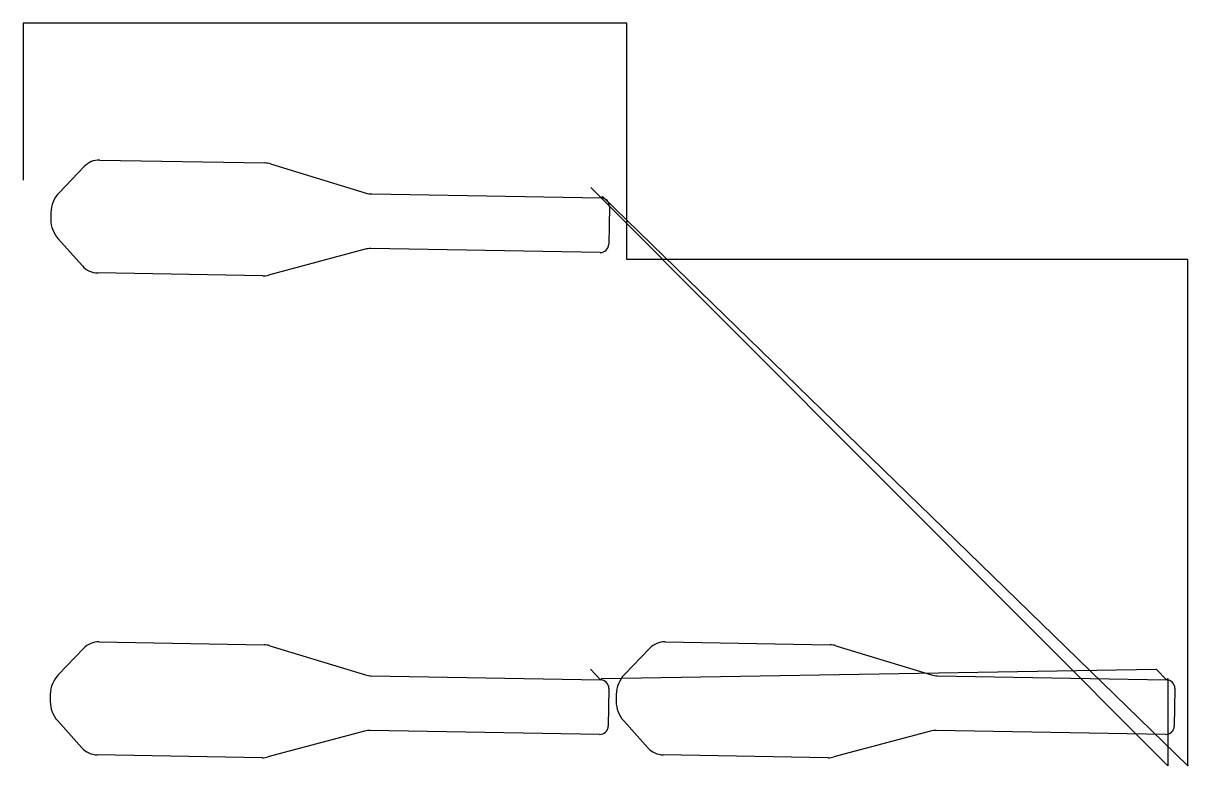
# Model space of a CAD drawing. Header units: metres. Extents: x 375 to 3168, y 0 to 1781.
import ezdxf

# ---------------------------------------------------------------- set-up
doc = ezdxf.new("R2010")
doc.units = ezdxf.units.M

msp = doc.modelspace()

# ---------------------------------------------------------------- linework, layer by layer
at = {"layer": 'TOOL_0'}
for p, q in [((1822.77, 1781.358), (375.413, 1781.358)), ((375.413, 1781.358), (375.413, 1405.98)), ((1822.77, 1214.197), (1822.77, 1781.358)), ((558.751, 1453.196), (954.318, 1446.291)), ((461.196, 1374.855), (521.421, 1437.657)), ((968.201, 1444.092), (1197.621, 1373.951)), ((375.413, 1405.98), (375.413, 1404.98)), ((1211.229, 1371.796), (1760.899, 1362.201)), ((3120.398, 0.004), (1736.588, 1387.376)), ((1736.588, 1387.376), (1760.901, 1362.199)), ((1760.899, 1362.201), (1764.496, 1365.674)), ((1764.496, 1365.674), (3167.747, 0.005)), ((1781.04, 1341.344), (1779.469, 1251.358)), ((517.257, 1199.069), (459.26, 1263.935)), ((1195.269, 1239.135), (963.541, 1177.044)), ((1758.614, 1231.219), (1208.944, 1240.814)), ((3167.747, 1214.197), (1822.77, 1214.197)), ((3167.747, 1.005), (3167.747, 1214.197)), ((949.589, 1175.331), (554.022, 1182.236)), ((459.82, 218.763), (520.045, 281.565)), ((557.375, 297.104), (952.942, 290.199)), ((966.825, 288), (1196.245, 217.859)), ((1817.098, 218.765), (1877.323, 281.567)), ((1914.653, 297.106), (2310.22, 290.201)), ((2324.103, 288.002), (2553.523, 217.861)), ((1735.211, 231.284), (1759.525, 206.107)), ((1763.12, 209.582), (3092.49, 231.286)), ((3092.49, 231.286), (3116.803, 206.109)), ((1209.853, 215.704), (1759.523, 206.109)), ((1759.523, 206.109), (1763.12, 209.582)), ((2567.131, 215.706), (3116.801, 206.111)), ((3116.801, 206.111), (3120.398, 209.584)), ((3120.398, 209.584), (3120.398, 0.004)), ((1779.664, 185.252), (1778.093, 95.266)), ((3136.942, 185.254), (3135.371, 95.268)), ((515.881, 42.977), (457.884, 107.843)), ((1757.238, 75.127), (1207.568, 84.722)), ((1873.159, 42.979), (1815.162, 107.845)), ((3114.516, 75.129), (2564.846, 84.724)), ((1193.893, 83.043), (962.165, 20.952)), ((2551.171, 83.045), (2319.443, 20.954)), ((948.213, 19.239), (552.646, 26.144)), ((2305.491, 19.241), (1909.924, 26.146)), ((3167.747, 0.005), (3167.747, 1.005)), ((3167.747, 1.005), (3167.747, 0.005)), ((3167.747, 0.005), (3167.747, 1.005)), ((3167.747, 0.005), (3167.747, 0.005))]:
    msp.add_line(p, q, dxfattribs=at)
for centre, radius, start, end in [((557.87, 1402.704), 50.5, 89.000387, 136.200274), ((953.437, 1395.799), 50.5, 73.000707, 89.000387), ((512.08, 1326.059), 70.5, 136.200001, 179.000317), ((1212.093, 1421.288), 49.5, 253.000413, 268.999868), ((1760.543, 1341.702), 20.5, 358.999375, 88.999375), ((1160.155, 1307.178), 718.846, 178.396838, 179.734341), ((511.885, 1310.952), 70.569, 180.358053, 221.778707), ((1208.08, 1191.322), 49.5, 88.999868, 104.999492), ((1758.972, 1251.716), 20.5, 268.999375, 358.999375), ((554.903, 1232.728), 50.5, 221.799654, 269.000387), ((950.471, 1225.823), 50.5, 268.999253, 284.999678), ((556.494, 246.612), 50.5, 89.000387, 136.200274), ((952.061, 239.707), 50.5, 73.000707, 89.000387), ((1913.772, 246.614), 50.5, 89.000387, 136.200274), ((2309.339, 239.709), 50.5, 73.000707, 89.000387), ((510.704, 169.967), 70.5, 136.200001, 179.000317), ((1210.717, 265.196), 49.5, 253.000413, 268.999868), ((1759.167, 185.61), 20.5, 358.999375, 88.999375), ((1867.982, 169.969), 70.5, 136.200001, 179.000317), ((2567.995, 265.198), 49.5, 253.000413, 268.999868), ((3116.445, 185.612), 20.5, 358.999375, 88.999375), ((1158.779, 151.086), 718.846, 178.396838, 179.734341), ((2516.057, 151.088), 718.846, 178.396838, 179.734341), ((510.509, 154.86), 70.569, 180.358053, 221.778707), ((1867.787, 154.862), 70.569, 180.358053, 221.778707), ((1206.704, 35.23), 49.5, 88.999868, 104.999492), ((1757.596, 95.624), 20.5, 268.999375, 358.999375), ((2563.982, 35.232), 49.5, 88.999868, 104.999492), ((3114.874, 95.626), 20.5, 268.999375, 358.999375), ((553.527, 76.636), 50.5, 221.799654, 269.000387), ((1910.805, 76.638), 50.5, 221.799654, 269.000387), ((949.095, 69.731), 50.5, 268.999253, 284.999678), ((2306.373, 69.733), 50.5, 268.999253, 284.999678)]:
    msp.add_arc(centre, radius, start, end, dxfattribs=at)

doc.saveas('drawing.dxf')
